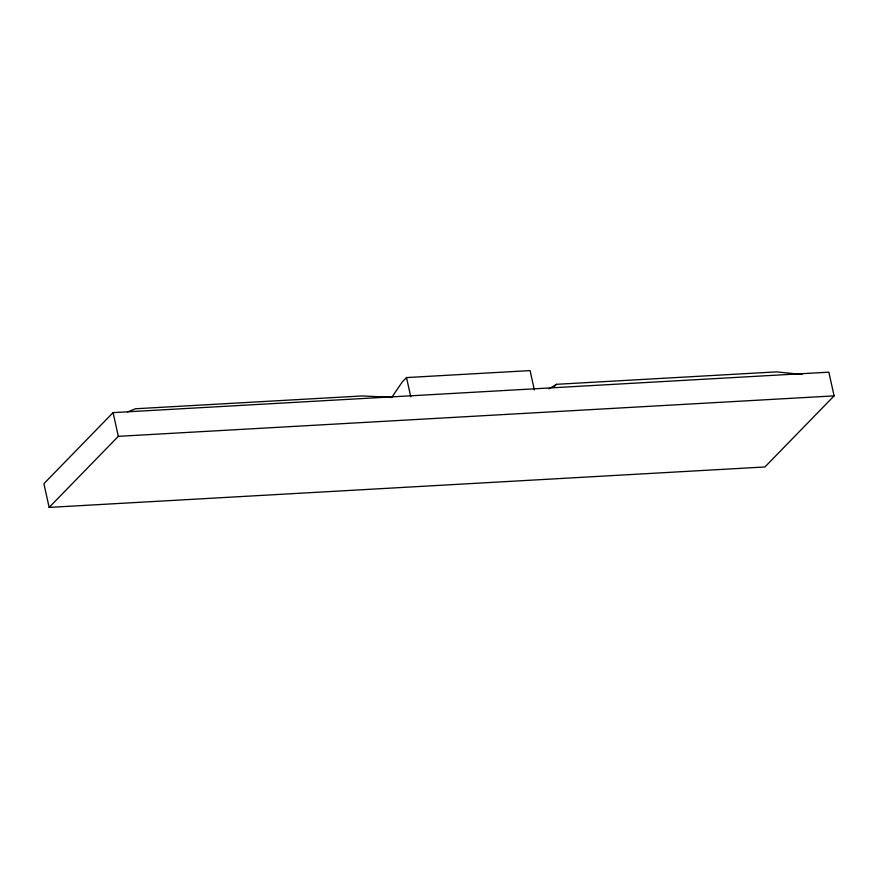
<?xml version="1.0" encoding="UTF-8"?>
<svg xmlns="http://www.w3.org/2000/svg" width="878" height="878" viewBox="0 0 878 878"><rect width="100%" height="100%" fill="white"/><g stroke="black" fill="none" stroke-linecap="round" stroke-linejoin="round"><path stroke-width="1.32" d="M391.566 397.712L402.256 381.941L406.503 377.573L530.082 370.593L534.351 389.876M113.075 412.627L43.9 483.701L49.157 507.407L764.925 466.964L834.1 395.879L828.843 372.173L113.075 412.627L118.332 436.333L49.157 507.407M554.534 386.276L556.433 384.323L776.547 371.877L801.932 374.445M548.937 388.833L556.433 384.323M127.431 411.991L135.486 408.764L362.296 395.945L390.699 397.317M118.332 436.333L834.1 395.879M406.503 377.573L410.783 396.856"/></g></svg>
